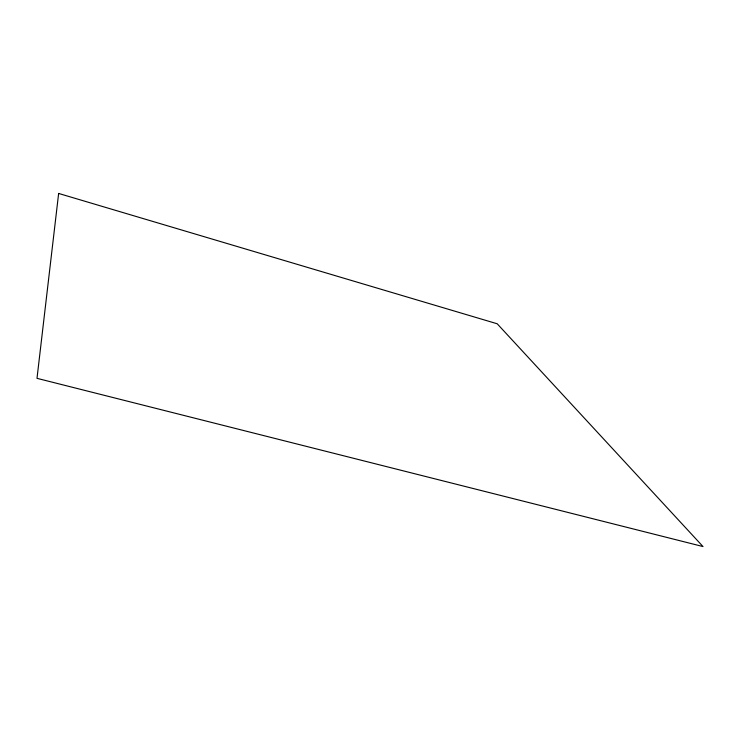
<?xml version="1.0" encoding="UTF-8"?>
<svg xmlns="http://www.w3.org/2000/svg" width="740" height="740" viewBox="0 0 740 740"><rect width="100%" height="100%" fill="white"/><g stroke="black" fill="none" stroke-linecap="round" stroke-linejoin="round"><path stroke-width="1.11" d="M58.636 193.445L37 378.334L703 546.555L497.206 323.778L58.636 193.445"/></g></svg>
